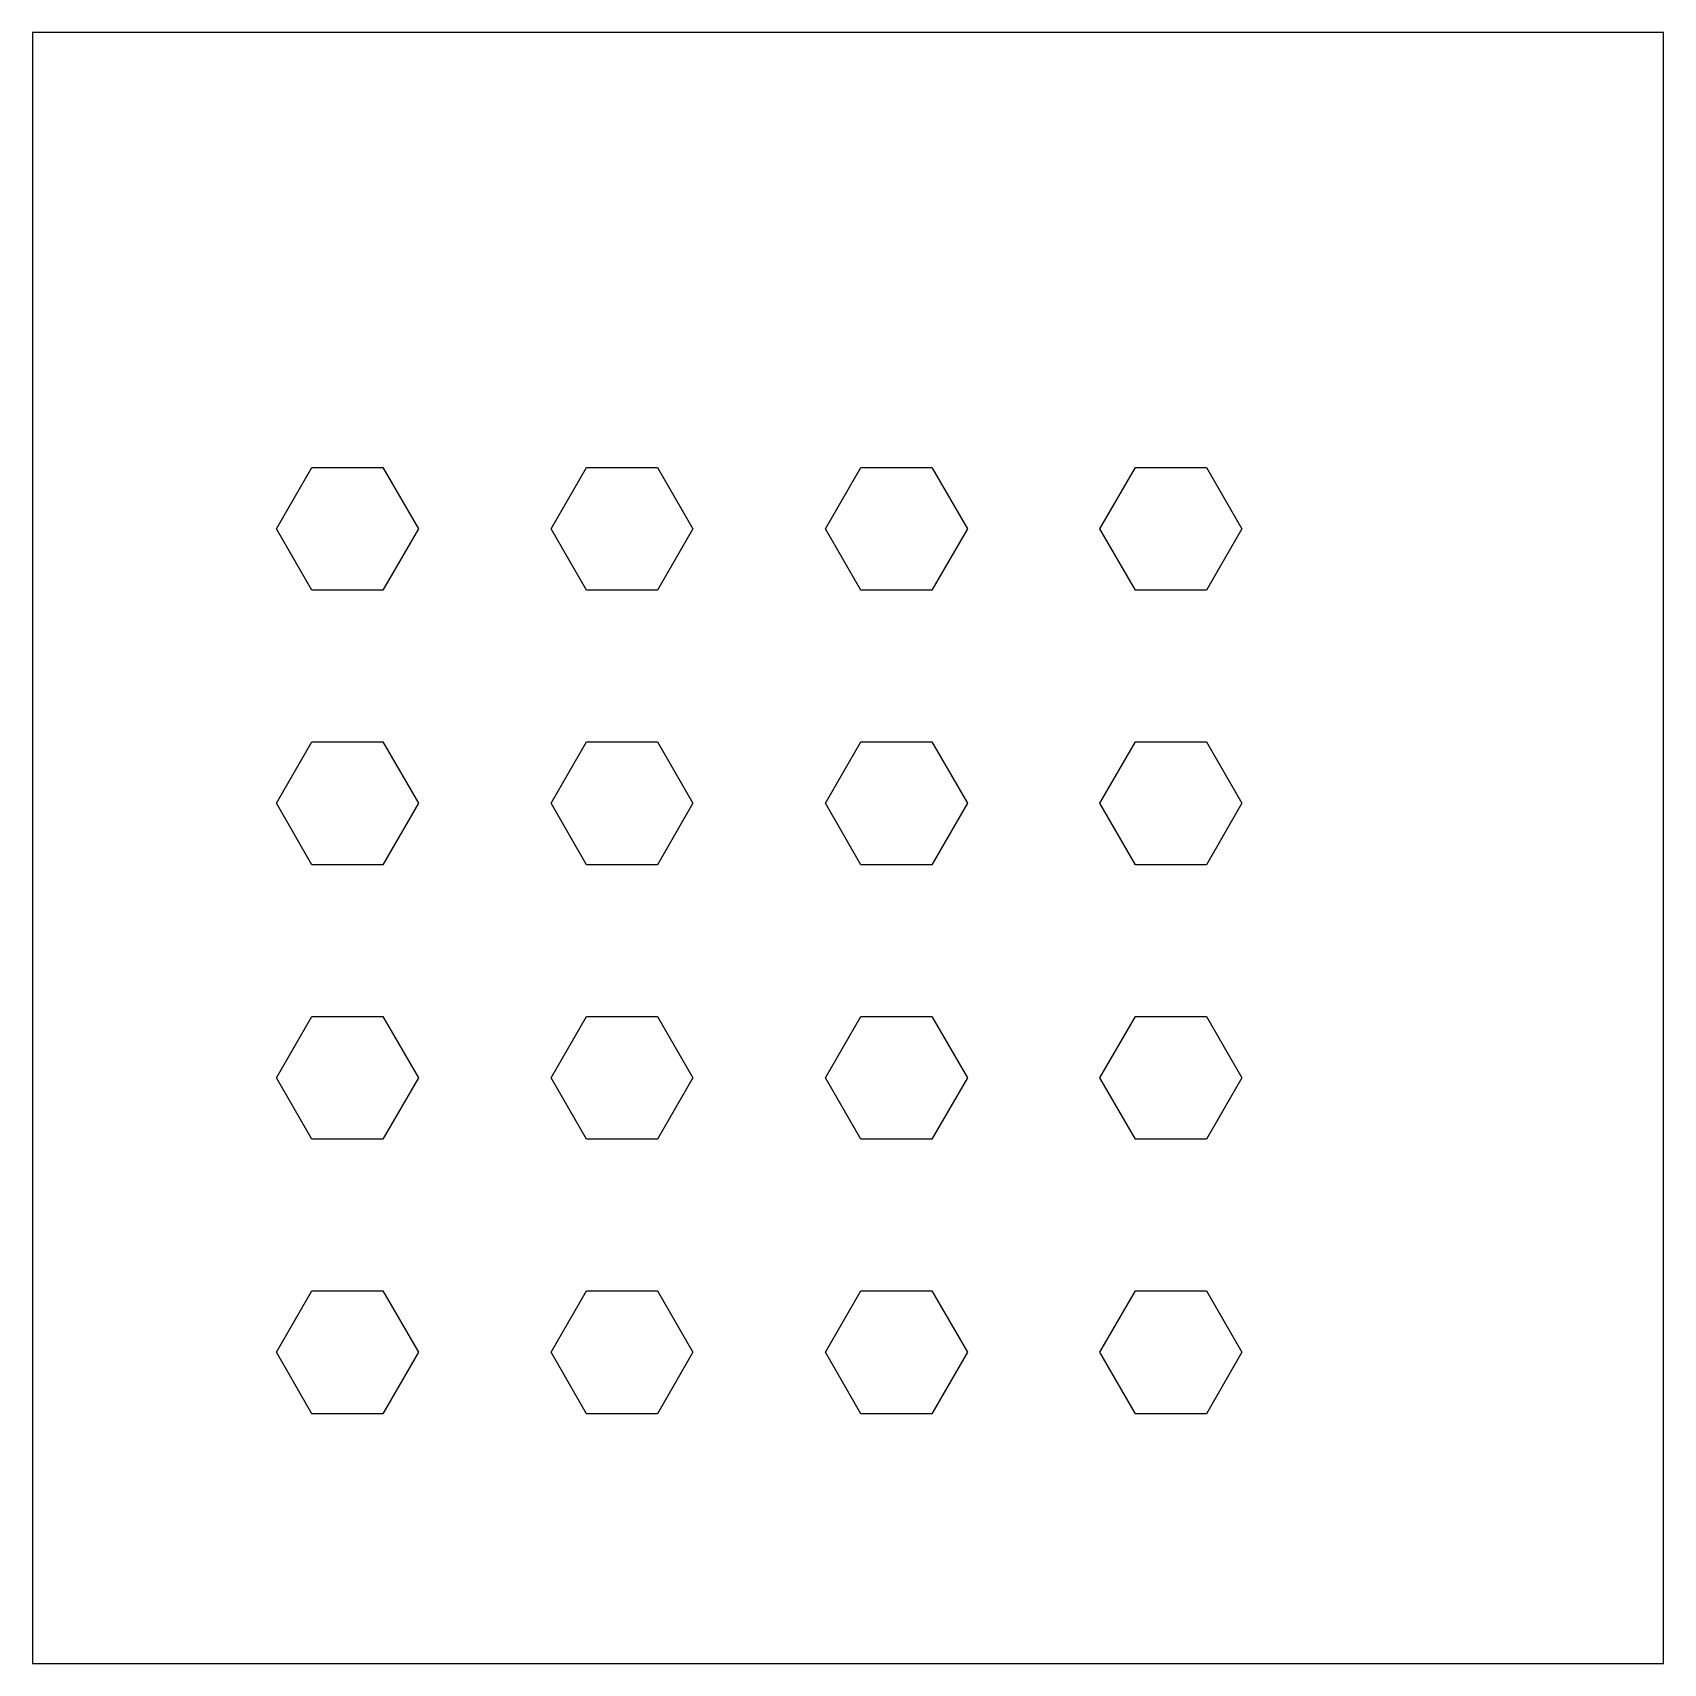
# Model space of a CAD drawing. Header units: metres. Extents: x -39 to 163, y -39 to 163.
import ezdxf

# ---------------------------------------------------------------- set-up
doc = ezdxf.new("R2010")
doc.units = ezdxf.units.M

msp = doc.modelspace()

# ---------------------------------------------------------------- linework, layer by layer
for p, q in [((163, 163), (-39, 163)), ((-39, 163), (-39, -39)), ((163, -39), (163, 163)), ((-8.78749, 101.537), (-4.39374, 109.148)), ((-4.39374, 109.148), (4.39374, 109.148)), ((4.39374, 109.148), (8.78749, 101.537)), ((25.2125, 101.537), (29.6062, 109.148)), ((29.6062, 109.148), (38.3937, 109.148)), ((38.3937, 109.148), (42.7875, 101.537)), ((59.2125, 101.537), (63.6062, 109.148)), ((63.6062, 109.148), (72.3937, 109.148)), ((72.3937, 109.148), (76.7875, 101.537)), ((93.2125, 101.537), (97.6062, 109.148)), ((97.6062, 109.148), (106.394, 109.148)), ((106.394, 109.148), (110.787, 101.537)), ((-4.39374, 93.9273), (-8.78749, 101.537)), ((8.78749, 101.537), (4.39374, 93.9273)), ((29.6062, 93.9273), (25.2125, 101.537)), ((42.7875, 101.537), (38.3937, 93.9273)), ((63.6062, 93.9273), (59.2125, 101.537)), ((76.7875, 101.537), (72.3937, 93.9273)), ((97.6062, 93.9273), (93.2125, 101.537)), ((110.787, 101.537), (106.394, 93.9273)), ((4.39374, 93.9273), (-4.39374, 93.9273)), ((38.3937, 93.9273), (29.6062, 93.9273)), ((72.3937, 93.9273), (63.6062, 93.9273)), ((106.394, 93.9273), (97.6062, 93.9273)), ((-8.78749, 67.5375), (-4.39374, 75.1477)), ((-4.39374, 75.1477), (4.39374, 75.1477)), ((4.39374, 75.1477), (8.78749, 67.5375)), ((25.2125, 67.5375), (29.6062, 75.1477)), ((29.6062, 75.1477), (38.3937, 75.1477)), ((38.3937, 75.1477), (42.7875, 67.5375)), ((59.2125, 67.5375), (63.6062, 75.1477)), ((63.6062, 75.1477), (72.3937, 75.1477)), ((72.3937, 75.1477), (76.7875, 67.5375)), ((93.2125, 67.5375), (97.6062, 75.1477)), ((97.6062, 75.1477), (106.394, 75.1477)), ((106.394, 75.1477), (110.787, 67.5375)), ((-4.39374, 59.9273), (-8.78749, 67.5375)), ((8.78749, 67.5375), (4.39374, 59.9273)), ((29.6062, 59.9273), (25.2125, 67.5375)), ((42.7875, 67.5375), (38.3937, 59.9273)), ((63.6062, 59.9273), (59.2125, 67.5375)), ((76.7875, 67.5375), (72.3937, 59.9273)), ((97.6062, 59.9273), (93.2125, 67.5375)), ((110.787, 67.5375), (106.394, 59.9273)), ((4.39374, 59.9273), (-4.39374, 59.9273)), ((38.3937, 59.9273), (29.6062, 59.9273)), ((72.3937, 59.9273), (63.6062, 59.9273)), ((106.394, 59.9273), (97.6062, 59.9273)), ((-8.78749, 33.5375), (-4.39374, 41.1477)), ((-4.39374, 41.1477), (4.39374, 41.1477)), ((4.39374, 41.1477), (8.78749, 33.5375)), ((25.2125, 33.5375), (29.6062, 41.1477)), ((29.6062, 41.1477), (38.3937, 41.1477)), ((38.3937, 41.1477), (42.7875, 33.5375)), ((59.2125, 33.5375), (63.6062, 41.1477)), ((63.6062, 41.1477), (72.3937, 41.1477)), ((72.3937, 41.1477), (76.7875, 33.5375)), ((93.2125, 33.5375), (97.6062, 41.1477)), ((97.6062, 41.1477), (106.394, 41.1477)), ((106.394, 41.1477), (110.787, 33.5375)), ((-4.39374, 25.9273), (-8.78749, 33.5375)), ((8.78749, 33.5375), (4.39374, 25.9273)), ((29.6062, 25.9273), (25.2125, 33.5375)), ((42.7875, 33.5375), (38.3937, 25.9273)), ((63.6062, 25.9273), (59.2125, 33.5375)), ((76.7875, 33.5375), (72.3937, 25.9273)), ((97.6062, 25.9273), (93.2125, 33.5375)), ((110.787, 33.5375), (106.394, 25.9273)), ((4.39374, 25.9273), (-4.39374, 25.9273)), ((38.3937, 25.9273), (29.6062, 25.9273)), ((72.3937, 25.9273), (63.6062, 25.9273)), ((106.394, 25.9273), (97.6062, 25.9273)), ((-8.78749, -0.462494), (-4.39374, 7.14769)), ((-4.39374, 7.14769), (4.39374, 7.14769)), ((4.39374, 7.14769), (8.78749, -0.462494)), ((25.2125, -0.462494), (29.6062, 7.14769)), ((29.6062, 7.14769), (38.3937, 7.14769)), ((38.3937, 7.14769), (42.7875, -0.462494)), ((59.2125, -0.462494), (63.6062, 7.14769)), ((63.6062, 7.14769), (72.3937, 7.14769)), ((72.3937, 7.14769), (76.7875, -0.462494)), ((93.2125, -0.462494), (97.6062, 7.14769)), ((97.6062, 7.14769), (106.394, 7.14769)), ((106.394, 7.14769), (110.787, -0.462494)), ((-4.39374, -8.07269), (-8.78749, -0.462494)), ((8.78749, -0.462494), (4.39374, -8.07269)), ((29.6062, -8.07269), (25.2125, -0.462494)), ((42.7875, -0.462494), (38.3937, -8.07269)), ((63.6062, -8.07269), (59.2125, -0.462494)), ((76.7875, -0.462494), (72.3937, -8.07269)), ((97.6062, -8.07269), (93.2125, -0.462494)), ((110.787, -0.462494), (106.394, -8.07269)), ((4.39374, -8.07269), (-4.39374, -8.07269)), ((38.3937, -8.07269), (29.6062, -8.07269)), ((72.3937, -8.07269), (63.6062, -8.07269)), ((106.394, -8.07269), (97.6062, -8.07269)), ((-39, -39), (163, -39))]:
    msp.add_line(p, q)

doc.saveas('drawing.dxf')
